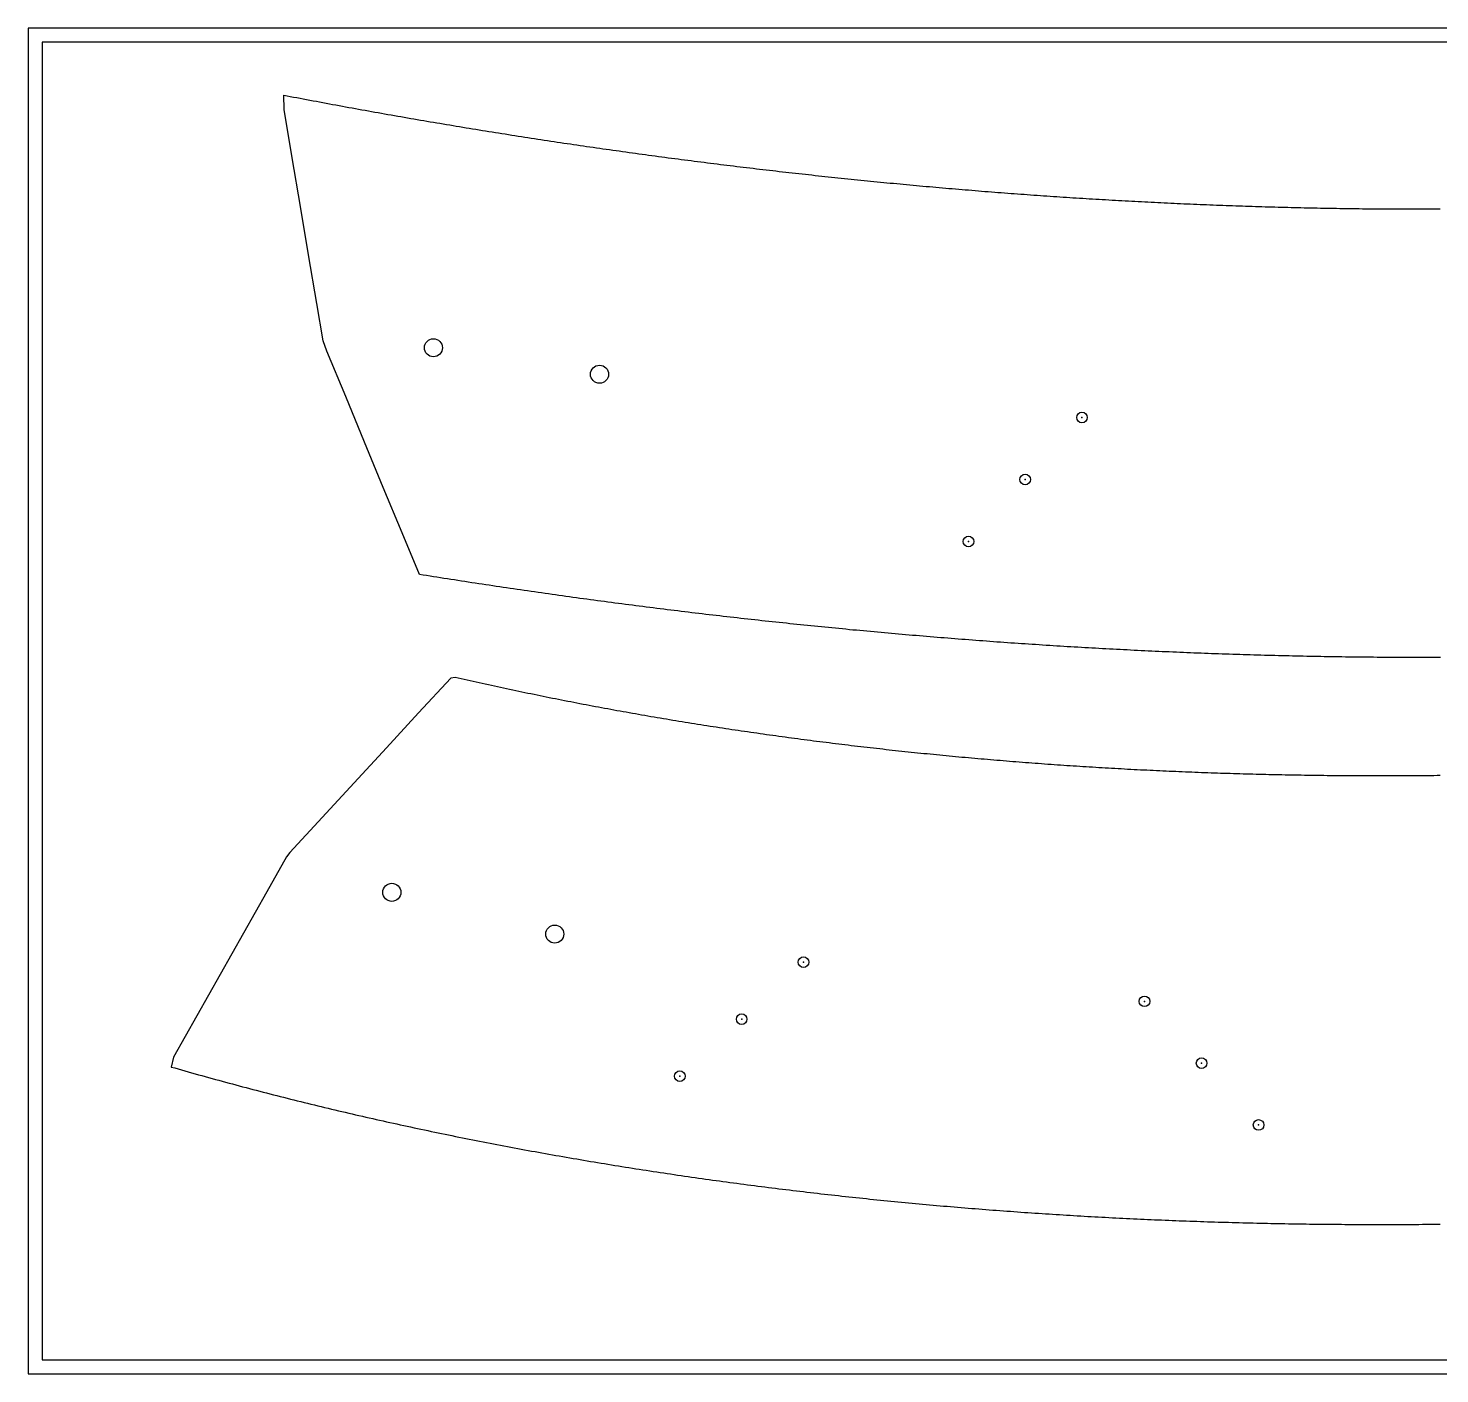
# Model space of a CAD drawing. Extents: x 15 to 497, y 19 to 601.
# Drawn here: x 137.2 to 187.5, y 81.1 to 129.1 of the extents above; entities that cross this region are included whole.
import ezdxf

# ---------------------------------------------------------------- set-up
doc = ezdxf.new("R2010")
doc.units = 0
doc.header["$PDMODE"] = 32
doc.header["$PDSIZE"] = 0.38
doc.layers.get('0').update_dxf_attribs({"linetype": 'CONTINUOUS'})
for name, color, linetype in [('CUT_SHEET', 1, 'CONTINUOUS'), ('DRILLING', 3, 'CONTINUOUS'), ('ENGRAVE', 4, 'CONTINUOUS')]:
    doc.layers.add(name, color=color, linetype=linetype)

# ---------------------------------------------------------------- blocks, each defined once
blk = doc.blocks.new('*U775')
at = {"layer": 'ENGRAVE'}
blk.add_point((0, 0), dxfattribs=at)
blk = doc.blocks.new('*U776')
at = {"layer": 'ENGRAVE', "color": 0, "linetype": 'BYBLOCK'}
for p in [(0, 0), (3, 0), (6, 0)]:
    blk.add_blockref('*U775', p, dxfattribs=at)
blk = doc.blocks.new('*U777')
at = {"layer": 'ENGRAVE'}
blk.add_point((0, 0), dxfattribs=at)
blk = doc.blocks.new('*U778')
at = {"layer": 'ENGRAVE', "color": 0, "linetype": 'BYBLOCK'}
for p in [(0, 0), (3, 0), (6, 0)]:
    blk.add_blockref('*U777', p, dxfattribs=at)
blk = doc.blocks.new('*U789')
at = {"layer": 'ENGRAVE'}
blk.add_point((0, 0), dxfattribs=at)
blk = doc.blocks.new('*U790')
at = {"layer": 'ENGRAVE', "color": 0, "linetype": 'BYBLOCK'}
for p in [(0, 0), (3, 0), (6, 0)]:
    blk.add_blockref('*U789', p, dxfattribs=at)

msp = doc.modelspace()

# ---------------------------------------------------------------- linework, layer by layer
for points in [[(187.552, 106.614, 0), (187.426, 106.614, 0), (187.3, 106.614, 0), (187.175, 106.613, 0), (187.049, 106.613, 0), (186.923, 106.613, 0), (186.797, 106.613, 0), (186.671, 106.613, 0), (186.546, 106.613, 0), (186.42, 106.613, 0), (186.294, 106.614, 0), (186.168, 106.614, 0), (186.043, 106.614, 0), (185.917, 106.615, 0), (185.791, 106.615, 0), (185.665, 106.616, 0), (185.539, 106.617, 0), (185.414, 106.618, 0), (185.288, 106.619, 0), (185.162, 106.62, 0), (185.036, 106.621, 0), (184.911, 106.622, 0), (184.785, 106.623, 0), (184.659, 106.624, 0), (184.533, 106.626, 0), (184.408, 106.627, 0), (184.282, 106.629, 0), (184.156, 106.63, 0), (184.03, 106.632, 0), (183.905, 106.634, 0), (183.779, 106.636, 0), (183.653, 106.638, 0), (183.527, 106.64, 0), (183.402, 106.642, 0), (183.276, 106.644, 0), (183.15, 106.646, 0), (183.024, 106.649, 0), (182.899, 106.651, 0), (182.773, 106.653, 0), (182.647, 106.656, 0), (182.521, 106.659, 0), (182.396, 106.661, 0), (182.27, 106.664, 0), (182.144, 106.667, 0), (182.019, 106.67, 0), (181.893, 106.673, 0), (181.767, 106.676, 0), (181.641, 106.679, 0), (181.516, 106.682, 0), (181.39, 106.686, 0), (181.264, 106.689, 0), (181.139, 106.693, 0), (181.013, 106.696, 0), (180.887, 106.7, 0), (180.761, 106.704, 0), (180.636, 106.707, 0), (180.51, 106.711, 0), (180.384, 106.715, 0), (180.259, 106.719, 0), (180.133, 106.723, 0), (180.007, 106.727, 0), (179.882, 106.732, 0), (179.756, 106.736, 0), (179.63, 106.74, 0), (179.505, 106.745, 0), (179.379, 106.749, 0), (179.253, 106.754, 0), (179.128, 106.759, 0), (179.002, 106.763, 0), (178.876, 106.768, 0), (178.751, 106.773, 0), (178.625, 106.778, 0), (178.499, 106.783, 0), (178.374, 106.788, 0), (178.248, 106.793, 0), (178.122, 106.799, 0), (177.997, 106.804, 0), (177.871, 106.81, 0), (177.746, 106.815, 0), (177.62, 106.821, 0), (177.494, 106.826, 0), (177.369, 106.832, 0), (177.243, 106.838, 0), (177.118, 106.844, 0), (176.992, 106.85, 0), (176.866, 106.856, 0), (176.741, 106.862, 0), (176.615, 106.868, 0), (176.49, 106.874, 0), (176.364, 106.881, 0), (176.238, 106.887, 0), (176.113, 106.893, 0), (175.987, 106.9, 0), (175.862, 106.907, 0), (175.736, 106.913, 0), (175.611, 106.92, 0), (175.485, 106.927, 0), (175.359, 106.934, 0), (175.234, 106.941, 0), (175.108, 106.948, 0), (174.983, 106.955, 0), (174.857, 106.962, 0), (174.732, 106.969, 0), (174.606, 106.977, 0), (174.481, 106.984, 0), (174.355, 106.992, 0), (174.23, 106.999, 0), (174.104, 107.007, 0), (173.979, 107.015, 0), (173.853, 107.022, 0), (173.728, 107.03, 0), (173.602, 107.038, 0), (173.477, 107.046, 0), (173.351, 107.054, 0), (173.226, 107.062, 0), (173.1, 107.071, 0), (172.975, 107.079, 0), (172.849, 107.087, 0), (172.724, 107.096, 0), (172.598, 107.104, 0), (172.473, 107.113, 0), (172.347, 107.121, 0), (172.222, 107.13, 0), (172.097, 107.139, 0), (171.971, 107.148, 0), (171.846, 107.157, 0), (171.72, 107.166, 0), (171.595, 107.175, 0), (171.47, 107.184, 0), (171.344, 107.193, 0), (171.219, 107.202, 0), (171.093, 107.212, 0), (170.968, 107.221, 0), (170.843, 107.231, 0), (170.717, 107.24, 0), (170.592, 107.25, 0), (170.466, 107.259, 0), (170.341, 107.269, 0), (170.216, 107.279, 0), (170.09, 107.289, 0), (169.965, 107.299, 0), (169.84, 107.309, 0), (169.714, 107.319, 0), (169.589, 107.329, 0), (169.464, 107.339, 0), (169.338, 107.35, 0), (169.213, 107.36, 0), (169.088, 107.371, 0), (168.963, 107.381, 0), (168.837, 107.392, 0), (168.712, 107.402, 0), (168.587, 107.413, 0), (168.461, 107.424, 0), (168.336, 107.435, 0), (168.211, 107.446, 0), (168.086, 107.457, 0), (167.96, 107.468, 0), (167.835, 107.479, 0), (167.71, 107.49, 0), (167.585, 107.502, 0), (167.459, 107.513, 0), (167.334, 107.524, 0), (167.209, 107.536, 0), (167.084, 107.547, 0), (166.959, 107.559, 0), (166.833, 107.571, 0), (166.708, 107.583, 0), (166.583, 107.594, 0), (166.458, 107.606, 0), (166.333, 107.618, 0), (166.208, 107.63, 0), (166.082, 107.642, 0), (165.957, 107.655, 0), (165.832, 107.667, 0), (165.707, 107.679, 0), (165.582, 107.692, 0), (165.457, 107.704, 0), (165.332, 107.717, 0), (165.207, 107.729, 0), (165.081, 107.742, 0), (164.956, 107.754, 0), (164.831, 107.767, 0), (164.706, 107.78, 0), (164.581, 107.793, 0), (164.456, 107.806, 0), (164.331, 107.819, 0), (164.206, 107.832, 0), (164.081, 107.845, 0), (163.956, 107.859, 0), (163.831, 107.872, 0), (163.706, 107.885, 0), (163.581, 107.899, 0), (163.456, 107.912, 0), (163.331, 107.926, 0), (163.206, 107.94, 0), (163.081, 107.953, 0), (162.956, 107.967, 0), (162.831, 107.981, 0), (162.706, 107.995, 0), (162.581, 108.009, 0), (162.456, 108.023, 0), (162.331, 108.037, 0), (162.206, 108.051, 0), (162.081, 108.065, 0), (161.956, 108.08, 0), (161.831, 108.094, 0), (161.706, 108.109, 0), (161.581, 108.123, 0), (161.457, 108.138, 0), (161.332, 108.152, 0), (161.207, 108.167, 0), (161.082, 108.182, 0), (160.957, 108.197, 0), (160.832, 108.212, 0), (160.707, 108.227, 0), (160.583, 108.242, 0), (160.458, 108.257, 0), (160.333, 108.272, 0), (160.208, 108.287, 0), (160.083, 108.303, 0), (159.959, 108.318, 0), (159.834, 108.333, 0), (159.709, 108.349, 0), (159.584, 108.364, 0), (159.459, 108.38, 0), (159.335, 108.396, 0), (159.21, 108.412, 0), (159.085, 108.427, 0), (158.96, 108.443, 0), (158.836, 108.459, 0), (158.711, 108.475, 0), (158.586, 108.491, 0), (158.462, 108.507, 0), (158.337, 108.524, 0), (158.212, 108.54, 0), (158.088, 108.556, 0), (157.963, 108.573, 0), (157.838, 108.589, 0), (157.714, 108.606, 0), (157.589, 108.622, 0), (157.464, 108.639, 0), (157.34, 108.656, 0), (157.215, 108.673, 0), (157.09, 108.689, 0), (156.966, 108.706, 0), (156.841, 108.723, 0), (156.717, 108.74, 0), (156.592, 108.758, 0), (156.468, 108.775, 0), (156.343, 108.792, 0), (156.218, 108.809, 0), (156.094, 108.827, 0), (155.969, 108.844, 0), (155.845, 108.862, 0), (155.72, 108.879, 0), (155.596, 108.897, 0), (155.471, 108.915, 0), (155.347, 108.932, 0), (155.222, 108.95, 0), (155.098, 108.968, 0), (154.973, 108.986, 0), (154.849, 109.004, 0), (154.725, 109.022, 0), (154.6, 109.04, 0), (154.476, 109.058, 0), (154.351, 109.077, 0), (154.227, 109.095, 0), (154.103, 109.113, 0), (153.978, 109.132, 0), (153.854, 109.15, 0), (153.729, 109.169, 0), (153.605, 109.188, 0), (153.481, 109.206, 0), (153.356, 109.225, 0), (153.232, 109.244, 0), (153.108, 109.263, 0), (152.983, 109.282, 0), (152.859, 109.301, 0), (152.735, 109.32, 0), (152.611, 109.339, 0), (152.486, 109.358, 0), (152.362, 109.378, 0), (152.238, 109.397, 0), (152.114, 109.416, 0), (151.989, 109.436, 0), (151.865, 109.455, 0), (151.741, 109.475, 0), (151.617, 109.494, 0), (151.492, 109.514, 0), (151.368, 109.534, 0), (151.244, 109.554, 0), (151.12, 109.574, 0), (150.497, 111.055, 0), (149.826, 112.677, 0), (149.155, 114.299, 0), (148.485, 115.921, 0), (147.814, 117.543, 0), (147.676, 117.915, 0), (147.451, 119.243, 0), (147.159, 120.974, 0), (146.867, 122.705, 0), (146.575, 124.436, 0), (146.283, 126.167, 0), (146.276, 126.675, 0), (146.392, 126.652, 0), (146.507, 126.63, 0), (146.623, 126.608, 0), (146.739, 126.586, 0), (146.855, 126.564, 0), (146.971, 126.542, 0), (147.087, 126.52, 0), (147.203, 126.498, 0), (147.319, 126.476, 0), (147.436, 126.454, 0), (147.552, 126.432, 0), (147.668, 126.411, 0), (147.784, 126.389, 0), (147.9, 126.368, 0), (148.016, 126.346, 0), (148.132, 126.325, 0), (148.248, 126.303, 0), (148.364, 126.282, 0), (148.48, 126.261, 0), (148.596, 126.239, 0), (148.712, 126.218, 0), (148.828, 126.197, 0), (148.944, 126.176, 0), (149.06, 126.155, 0), (149.176, 126.134, 0), (149.293, 126.113, 0), (149.409, 126.092, 0), (149.525, 126.072, 0), (149.641, 126.051, 0), (149.757, 126.03, 0), (149.873, 126.01, 0), (149.989, 125.989, 0), (150.105, 125.969, 0), (150.222, 125.948, 0), (150.338, 125.928, 0), (150.454, 125.908, 0), (150.57, 125.888, 0), (150.686, 125.867, 0), (150.802, 125.847, 0), (150.919, 125.827, 0), (151.035, 125.807, 0), (151.151, 125.787, 0), (151.267, 125.767, 0), (151.383, 125.747, 0), (151.499, 125.728, 0), (151.616, 125.708, 0), (151.732, 125.688, 0), (151.848, 125.669, 0), (151.964, 125.649, 0), (152.08, 125.63, 0), (152.197, 125.61, 0), (152.313, 125.591, 0), (152.429, 125.572, 0), (152.545, 125.552, 0), (152.662, 125.533, 0), (152.778, 125.514, 0), (152.894, 125.495, 0), (153.01, 125.476, 0), (153.127, 125.457, 0), (153.243, 125.438, 0), (153.359, 125.419, 0), (153.475, 125.4, 0), (153.592, 125.382, 0), (153.708, 125.363, 0), (153.824, 125.344, 0), (153.94, 125.326, 0), (154.057, 125.307, 0), (154.173, 125.289, 0), (154.289, 125.271, 0), (154.406, 125.252, 0), (154.522, 125.234, 0), (154.638, 125.216, 0), (154.755, 125.198, 0), (154.871, 125.18, 0), (154.987, 125.162, 0), (155.103, 125.144, 0), (155.22, 125.126, 0), (155.336, 125.108, 0), (155.452, 125.09, 0), (155.569, 125.072, 0), (155.685, 125.055, 0), (155.801, 125.037, 0), (155.918, 125.02, 0), (156.034, 125.002, 0), (156.15, 124.985, 0), (156.267, 124.967, 0), (156.383, 124.95, 0), (156.5, 124.933, 0), (156.616, 124.916, 0), (156.732, 124.899, 0), (156.849, 124.882, 0), (156.965, 124.865, 0), (157.081, 124.848, 0), (157.198, 124.831, 0), (157.314, 124.814, 0), (157.431, 124.797, 0), (157.547, 124.78, 0), (157.663, 124.764, 0), (157.78, 124.747, 0), (157.896, 124.731, 0), (158.012, 124.714, 0), (158.129, 124.698, 0), (158.245, 124.682, 0), (158.362, 124.665, 0), (158.478, 124.649, 0), (158.594, 124.633, 0), (158.711, 124.617, 0), (158.827, 124.601, 0), (158.944, 124.585, 0), (159.06, 124.569, 0), (159.177, 124.553, 0), (159.293, 124.537, 0), (159.409, 124.521, 0), (159.526, 124.506, 0), (159.642, 124.49, 0), (159.759, 124.475, 0), (159.875, 124.459, 0), (159.992, 124.444, 0), (160.108, 124.428, 0), (160.225, 124.413, 0), (160.341, 124.398, 0), (160.457, 124.383, 0), (160.574, 124.368, 0), (160.69, 124.352, 0), (160.807, 124.337, 0), (160.923, 124.323, 0), (161.04, 124.308, 0), (161.156, 124.293, 0), (161.273, 124.278, 0), (161.389, 124.263, 0), (161.506, 124.249, 0), (161.622, 124.234, 0), (161.739, 124.22, 0), (161.855, 124.205, 0), (161.972, 124.191, 0), (162.088, 124.176, 0), (162.204, 124.162, 0), (162.321, 124.148, 0), (162.437, 124.134, 0), (162.554, 124.12, 0), (162.67, 124.106, 0), (162.787, 124.092, 0), (162.903, 124.078, 0), (163.02, 124.064, 0), (163.136, 124.05, 0), (163.253, 124.037, 0), (163.369, 124.023, 0), (163.486, 124.009, 0), (163.602, 123.996, 0), (163.719, 123.982, 0), (163.835, 123.969, 0), (163.952, 123.956, 0), (164.068, 123.942, 0), (164.185, 123.929, 0), (164.301, 123.916, 0), (164.418, 123.903, 0), (164.534, 123.89, 0), (164.651, 123.877, 0), (164.767, 123.864, 0), (164.884, 123.851, 0), (165, 123.838, 0), (165.117, 123.826, 0), (165.233, 123.813, 0), (165.35, 123.8, 0), (165.467, 123.788, 0), (165.583, 123.775, 0), (165.7, 123.763, 0), (165.816, 123.751, 0), (165.933, 123.738, 0), (166.049, 123.726, 0), (166.166, 123.714, 0), (166.282, 123.702, 0), (166.399, 123.69, 0), (166.515, 123.678, 0), (166.632, 123.666, 0), (166.748, 123.654, 0), (166.865, 123.643, 0), (166.981, 123.631, 0), (167.098, 123.619, 0), (167.214, 123.608, 0), (167.331, 123.596, 0), (167.447, 123.585, 0), (167.564, 123.573, 0), (167.68, 123.562, 0), (167.797, 123.551, 0), (167.913, 123.54, 0), (168.03, 123.529, 0), (168.146, 123.517, 0), (168.263, 123.506, 0), (168.379, 123.496, 0), (168.496, 123.485, 0), (168.612, 123.474, 0), (168.729, 123.463, 0), (168.845, 123.452, 0), (168.962, 123.442, 0), (169.078, 123.431, 0), (169.195, 123.421, 0), (169.311, 123.41, 0), (169.428, 123.4, 0), (169.544, 123.39, 0), (169.661, 123.38, 0), (169.777, 123.369, 0), (169.894, 123.359, 0), (170.01, 123.349, 0), (170.126, 123.339, 0), (170.243, 123.329, 0), (170.359, 123.32, 0), (170.476, 123.31, 0), (170.592, 123.3, 0), (170.709, 123.291, 0), (170.825, 123.281, 0), (170.942, 123.272, 0), (171.058, 123.262, 0), (171.175, 123.253, 0), (171.291, 123.243, 0), (171.408, 123.234, 0), (171.524, 123.225, 0), (171.64, 123.216, 0), (171.757, 123.207, 0), (171.873, 123.198, 0), (171.99, 123.189, 0), (172.106, 123.18, 0), (172.223, 123.171, 0), (172.339, 123.163, 0), (172.455, 123.154, 0), (172.572, 123.145, 0), (172.688, 123.137, 0), (172.805, 123.128, 0), (172.921, 123.12, 0), (173.037, 123.112, 0), (173.154, 123.104, 0), (173.27, 123.095, 0), (173.387, 123.087, 0), (173.503, 123.079, 0), (173.619, 123.071, 0), (173.736, 123.063, 0), (173.852, 123.055, 0), (173.969, 123.048, 0), (174.085, 123.04, 0), (174.201, 123.032, 0), (174.318, 123.025, 0), (174.434, 123.017, 0), (174.55, 123.01, 0), (174.667, 123.002, 0), (174.783, 122.995, 0), (174.899, 122.988, 0), (175.016, 122.981, 0), (175.132, 122.974, 0), (175.248, 122.967, 0), (175.365, 122.96, 0), (175.481, 122.953, 0), (175.597, 122.946, 0), (175.714, 122.939, 0), (175.83, 122.932, 0), (175.946, 122.926, 0), (176.063, 122.919, 0), (176.179, 122.913, 0), (176.295, 122.906, 0), (176.411, 122.9, 0), (176.528, 122.894, 0), (176.644, 122.887, 0), (176.76, 122.881, 0), (176.876, 122.875, 0), (176.993, 122.869, 0), (177.109, 122.863, 0), (177.225, 122.857, 0), (177.341, 122.852, 0), (177.458, 122.846, 0), (177.574, 122.84, 0), (177.69, 122.834, 0), (177.806, 122.829, 0), (177.923, 122.823, 0), (178.039, 122.818, 0), (178.155, 122.813, 0), (178.271, 122.807, 0), (178.387, 122.802, 0), (178.504, 122.797, 0), (178.62, 122.792, 0), (178.736, 122.787, 0), (178.852, 122.782, 0), (178.968, 122.777, 0), (179.084, 122.773, 0), (179.2, 122.768, 0), (179.317, 122.763, 0), (179.433, 122.759, 0), (179.549, 122.754, 0), (179.665, 122.75, 0), (179.781, 122.745, 0), (179.897, 122.741, 0), (180.013, 122.737, 0), (180.129, 122.733, 0), (180.245, 122.729, 0), (180.362, 122.724, 0), (180.478, 122.721, 0), (180.594, 122.717, 0), (180.71, 122.713, 0), (180.826, 122.709, 0), (180.942, 122.705, 0), (181.058, 122.702, 0), (181.174, 122.698, 0), (181.29, 122.695, 0), (181.406, 122.691, 0), (181.522, 122.688, 0), (181.638, 122.685, 0), (181.754, 122.682, 0), (181.87, 122.679, 0), (181.986, 122.676, 0), (182.102, 122.673, 0), (182.218, 122.67, 0), (182.334, 122.667, 0), (182.45, 122.664, 0), (182.566, 122.661, 0), (182.681, 122.659, 0), (182.797, 122.656, 0), (182.913, 122.654, 0), (183.029, 122.651, 0), (183.145, 122.649, 0), (183.261, 122.647, 0), (183.377, 122.645, 0), (183.493, 122.643, 0), (183.609, 122.641, 0), (183.724, 122.639, 0), (183.84, 122.637, 0), (183.956, 122.635, 0), (184.072, 122.633, 0), (184.188, 122.631, 0), (184.303, 122.63, 0), (184.419, 122.628, 0), (184.535, 122.627, 0), (184.651, 122.625, 0), (184.767, 122.624, 0), (184.882, 122.623, 0), (184.998, 122.622, 0), (185.114, 122.621, 0), (185.229, 122.62, 0), (185.345, 122.619, 0), (185.461, 122.618, 0), (185.576, 122.617, 0), (185.692, 122.616, 0), (185.808, 122.616, 0), (185.923, 122.615, 0), (186.039, 122.614, 0), (186.155, 122.614, 0), (186.27, 122.614, 0), (186.386, 122.613, 0), (186.501, 122.613, 0), (186.617, 122.613, 0), (186.733, 122.613, 0), (186.848, 122.613, 0), (186.964, 122.613, 0), (187.079, 122.613, 0), (187.195, 122.613, 0), (187.31, 122.614, 0), (187.426, 122.614, 0), (187.541, 122.614, 0)], [(187.54, 102.4, 0), (187.424, 102.398, 0), (187.308, 102.397, 0), (187.193, 102.396, 0), (187.077, 102.395, 0), (186.962, 102.394, 0), (186.846, 102.393, 0), (186.73, 102.392, 0), (186.615, 102.391, 0), (186.499, 102.39, 0), (186.384, 102.39, 0), (186.268, 102.389, 0), (186.152, 102.389, 0), (186.037, 102.388, 0), (185.921, 102.388, 0), (185.806, 102.387, 0), (185.69, 102.387, 0), (185.575, 102.387, 0), (185.459, 102.387, 0), (185.344, 102.387, 0), (185.228, 102.387, 0), (185.113, 102.387, 0), (184.997, 102.388, 0), (184.882, 102.388, 0), (184.767, 102.388, 0), (184.651, 102.389, 0), (184.536, 102.389, 0), (184.421, 102.39, 0), (184.305, 102.39, 0), (184.19, 102.391, 0), (184.074, 102.392, 0), (183.959, 102.393, 0), (183.844, 102.394, 0), (183.729, 102.395, 0), (183.613, 102.396, 0), (183.498, 102.397, 0), (183.383, 102.399, 0), (183.268, 102.4, 0), (183.152, 102.401, 0), (183.037, 102.403, 0), (182.922, 102.404, 0), (182.807, 102.406, 0), (182.692, 102.408, 0), (182.577, 102.41, 0), (182.461, 102.412, 0), (182.346, 102.414, 0), (182.231, 102.416, 0), (182.116, 102.418, 0), (182.001, 102.42, 0), (181.886, 102.422, 0), (181.771, 102.425, 0), (181.656, 102.427, 0), (181.541, 102.429, 0), (181.426, 102.432, 0), (181.311, 102.435, 0), (181.196, 102.437, 0), (181.081, 102.44, 0), (180.966, 102.443, 0), (180.851, 102.446, 0), (180.736, 102.449, 0), (180.622, 102.452, 0), (180.507, 102.455, 0), (180.392, 102.459, 0), (180.277, 102.462, 0), (180.162, 102.466, 0), (180.048, 102.469, 0), (179.933, 102.473, 0), (179.818, 102.476, 0), (179.703, 102.48, 0), (179.589, 102.484, 0), (179.474, 102.488, 0), (179.359, 102.492, 0), (179.245, 102.496, 0), (179.13, 102.5, 0), (179.015, 102.504, 0), (178.901, 102.509, 0), (178.786, 102.513, 0), (178.672, 102.517, 0), (178.557, 102.522, 0), (178.443, 102.526, 0), (178.328, 102.531, 0), (178.214, 102.536, 0), (178.099, 102.541, 0), (177.985, 102.546, 0), (177.87, 102.551, 0), (177.756, 102.556, 0), (177.641, 102.561, 0), (177.527, 102.566, 0), (177.413, 102.572, 0), (177.298, 102.577, 0), (177.184, 102.583, 0), (177.07, 102.588, 0), (176.956, 102.594, 0), (176.841, 102.599, 0), (176.727, 102.605, 0), (176.613, 102.611, 0), (176.499, 102.617, 0), (176.384, 102.623, 0), (176.27, 102.629, 0), (176.156, 102.636, 0), (176.042, 102.642, 0), (175.928, 102.648, 0), (175.814, 102.655, 0), (175.7, 102.661, 0), (175.586, 102.668, 0), (175.472, 102.675, 0), (175.358, 102.681, 0), (175.244, 102.688, 0), (175.13, 102.695, 0), (175.016, 102.702, 0), (174.902, 102.709, 0), (174.788, 102.717, 0), (174.674, 102.724, 0), (174.56, 102.731, 0), (174.446, 102.739, 0), (174.332, 102.746, 0), (174.219, 102.754, 0), (174.105, 102.761, 0), (173.991, 102.769, 0), (173.877, 102.777, 0), (173.764, 102.785, 0), (173.65, 102.793, 0), (173.536, 102.801, 0), (173.422, 102.809, 0), (173.309, 102.818, 0), (173.195, 102.826, 0), (173.081, 102.834, 0), (172.968, 102.843, 0), (172.854, 102.851, 0), (172.741, 102.86, 0), (172.627, 102.869, 0), (172.514, 102.878, 0), (172.4, 102.887, 0), (172.287, 102.896, 0), (172.173, 102.905, 0), (172.06, 102.914, 0), (171.946, 102.923, 0), (171.833, 102.933, 0), (171.719, 102.942, 0), (171.606, 102.951, 0), (171.493, 102.961, 0), (171.379, 102.971, 0), (171.266, 102.981, 0), (171.153, 102.99, 0), (171.039, 103, 0), (170.926, 103.01, 0), (170.813, 103.02, 0), (170.7, 103.031, 0), (170.587, 103.041, 0), (170.473, 103.051, 0), (170.36, 103.062, 0), (170.247, 103.072, 0), (170.134, 103.083, 0), (170.021, 103.093, 0), (169.908, 103.104, 0), (169.795, 103.115, 0), (169.682, 103.126, 0), (169.569, 103.137, 0), (169.456, 103.148, 0), (169.343, 103.159, 0), (169.23, 103.171, 0), (169.117, 103.182, 0), (169.004, 103.193, 0), (168.891, 103.205, 0), (168.778, 103.217, 0), (168.665, 103.228, 0), (168.552, 103.24, 0), (168.439, 103.252, 0), (168.327, 103.264, 0), (168.214, 103.276, 0), (168.101, 103.288, 0), (167.988, 103.3, 0), (167.876, 103.313, 0), (167.763, 103.325, 0), (167.65, 103.338, 0), (167.538, 103.35, 0), (167.425, 103.363, 0), (167.312, 103.375, 0), (167.2, 103.388, 0), (167.087, 103.401, 0), (166.974, 103.414, 0), (166.862, 103.427, 0), (166.749, 103.44, 0), (166.637, 103.454, 0), (166.524, 103.467, 0), (166.412, 103.48, 0), (166.299, 103.494, 0), (166.187, 103.508, 0), (166.075, 103.521, 0), (165.962, 103.535, 0), (165.85, 103.549, 0), (165.737, 103.563, 0), (165.625, 103.577, 0), (165.513, 103.591, 0), (165.401, 103.605, 0), (165.288, 103.62, 0), (165.176, 103.634, 0), (165.064, 103.648, 0), (164.952, 103.663, 0), (164.839, 103.678, 0), (164.727, 103.692, 0), (164.615, 103.707, 0), (164.503, 103.722, 0), (164.391, 103.737, 0), (164.279, 103.752, 0), (164.167, 103.767, 0), (164.055, 103.783, 0), (163.943, 103.798, 0), (163.831, 103.813, 0), (163.719, 103.829, 0), (163.607, 103.844, 0), (163.495, 103.86, 0), (163.383, 103.876, 0), (163.271, 103.892, 0), (163.159, 103.908, 0), (163.047, 103.924, 0), (162.936, 103.94, 0), (162.824, 103.956, 0), (162.712, 103.972, 0), (162.6, 103.989, 0), (162.489, 104.005, 0), (162.377, 104.022, 0), (162.266, 104.038, 0), (162.154, 104.055, 0), (162.042, 104.072, 0), (161.931, 104.089, 0), (161.82, 104.106, 0), (161.708, 104.123, 0), (161.597, 104.14, 0), (161.485, 104.157, 0), (161.374, 104.175, 0), (161.263, 104.192, 0), (161.151, 104.21, 0), (161.04, 104.227, 0), (160.929, 104.245, 0), (160.818, 104.263, 0), (160.707, 104.281, 0), (160.596, 104.299, 0), (160.485, 104.317, 0), (160.373, 104.335, 0), (160.263, 104.353, 0), (160.152, 104.371, 0), (160.041, 104.39, 0), (159.93, 104.408, 0), (159.819, 104.427, 0), (159.708, 104.446, 0), (159.597, 104.464, 0), (159.487, 104.483, 0), (159.376, 104.502, 0), (159.266, 104.521, 0), (159.155, 104.54, 0), (159.044, 104.56, 0), (158.934, 104.579, 0), (158.824, 104.598, 0), (158.713, 104.618, 0), (158.603, 104.637, 0), (158.492, 104.657, 0), (158.382, 104.677, 0), (158.272, 104.696, 0), (158.162, 104.716, 0), (158.052, 104.736, 0), (157.942, 104.757, 0), (157.832, 104.777, 0), (157.722, 104.797, 0), (157.612, 104.817, 0), (157.502, 104.838, 0), (157.392, 104.858, 0), (157.282, 104.879, 0), (157.172, 104.9, 0), (157.062, 104.921, 0), (156.953, 104.942, 0), (156.843, 104.963, 0), (156.733, 104.984, 0), (156.624, 105.005, 0), (156.514, 105.026, 0), (156.405, 105.048, 0), (156.295, 105.069, 0), (156.186, 105.091, 0), (156.077, 105.112, 0), (155.967, 105.134, 0), (155.858, 105.156, 0), (155.749, 105.178, 0), (155.64, 105.2, 0), (155.53, 105.222, 0), (155.421, 105.244, 0), (155.312, 105.267, 0), (155.203, 105.289, 0), (155.094, 105.311, 0), (154.985, 105.334, 0), (154.877, 105.357, 0), (154.768, 105.38, 0), (154.659, 105.402, 0), (154.55, 105.425, 0), (154.442, 105.448, 0), (154.333, 105.472, 0), (154.224, 105.495, 0), (154.116, 105.518, 0), (154.007, 105.542, 0), (153.899, 105.565, 0), (153.79, 105.589, 0), (153.682, 105.613, 0), (153.574, 105.636, 0), (153.465, 105.66, 0), (153.357, 105.684, 0), (153.249, 105.708, 0), (153.141, 105.733, 0), (153.033, 105.757, 0), (152.925, 105.781, 0), (152.817, 105.806, 0), (152.709, 105.83, 0), (152.601, 105.855, 0), (152.493, 105.88, 0), (152.385, 105.905, 0), (152.236, 105.879, 0), (151.086, 104.635, 0), (149.937, 103.391, 0), (148.788, 102.147, 0), (147.638, 100.903, 0), (146.489, 99.659, 0)], [(146.489, 99.659, 0), (146.37, 99.5008, 0), (145.667, 98.2538, 0), (144.836, 96.7779, 0), (144.006, 95.3019, 0), (143.175, 93.8259, 0), (142.344, 92.3499, 0), (142.26, 92.0046, 0), (142.381, 91.9699, 0), (142.502, 91.9353, 0), (142.623, 91.9008, 0), (142.744, 91.8664, 0), (142.865, 91.8322, 0), (142.986, 91.7981, 0), (143.107, 91.7641, 0), (143.228, 91.7302, 0), (143.35, 91.6965, 0), (143.471, 91.6628, 0), (143.592, 91.6293, 0), (143.713, 91.596, 0), (143.835, 91.5627, 0), (143.956, 91.5296, 0), (144.077, 91.4966, 0), (144.199, 91.4637, 0), (144.32, 91.4309, 0), (144.442, 91.3983, 0), (144.563, 91.3658, 0), (144.685, 91.3334, 0), (144.806, 91.3011, 0), (144.928, 91.269, 0), (145.05, 91.2369, 0), (145.171, 91.205, 0), (145.293, 91.1732, 0), (145.415, 91.1416, 0), (145.536, 91.11, 0), (145.658, 91.0786, 0), (145.78, 91.0473, 0), (145.902, 91.0161, 0), (146.024, 90.9851, 0), (146.146, 90.9541, 0), (146.268, 90.9233, 0), (146.39, 90.8926, 0), (146.512, 90.862, 0), (146.634, 90.8316, 0), (146.756, 90.8012, 0), (146.878, 90.771, 0), (147, 90.7409, 0), (147.122, 90.7109, 0), (147.244, 90.681, 0), (147.367, 90.6513, 0), (147.489, 90.6216, 0), (147.611, 90.5921, 0), (147.733, 90.5627, 0), (147.856, 90.5334, 0), (147.978, 90.5043, 0), (148.1, 90.4752, 0), (148.223, 90.4463, 0), (148.345, 90.4175, 0), (148.468, 90.3888, 0), (148.59, 90.3602, 0), (148.713, 90.3318, 0), (148.835, 90.3034, 0), (148.958, 90.2752, 0), (149.08, 90.2471, 0), (149.203, 90.2191, 0), (149.326, 90.1912, 0), (149.448, 90.1634, 0), (149.571, 90.1358, 0), (149.694, 90.1083, 0), (149.816, 90.0808, 0), (149.939, 90.0535, 0), (150.062, 90.0263, 0), (150.185, 89.9993, 0), (150.308, 89.9723, 0), (150.43, 89.9455, 0), (150.553, 89.9187, 0), (150.676, 89.8921, 0), (150.799, 89.8656, 0), (150.922, 89.8392, 0), (151.045, 89.8129, 0), (151.168, 89.7867, 0), (151.291, 89.7607, 0), (151.414, 89.7347, 0), (151.537, 89.7089, 0), (151.66, 89.6832, 0), (151.784, 89.6576, 0), (151.907, 89.6321, 0), (152.03, 89.6067, 0), (152.153, 89.5814, 0), (152.276, 89.5563, 0), (152.399, 89.5312, 0), (152.523, 89.5063, 0), (152.646, 89.4815, 0), (152.769, 89.4567, 0), (152.893, 89.4321, 0), (153.016, 89.4076, 0), (153.139, 89.3832, 0), (153.263, 89.359, 0), (153.386, 89.3348, 0), (153.51, 89.3107, 0), (153.633, 89.2868, 0), (153.756, 89.263, 0), (153.88, 89.2392, 0), (154.003, 89.2156, 0), (154.127, 89.1921, 0), (154.251, 89.1687, 0), (154.374, 89.1454, 0), (154.498, 89.1222, 0), (154.621, 89.0991, 0), (154.745, 89.0762, 0), (154.869, 89.0533, 0), (154.992, 89.0305, 0), (155.116, 89.0079, 0), (155.24, 88.9853, 0), (155.363, 88.9629, 0), (155.487, 88.9406, 0), (155.611, 88.9184, 0), (155.735, 88.8962, 0), (155.859, 88.8742, 0), (155.982, 88.8523, 0), (156.106, 88.8305, 0), (156.23, 88.8088, 0), (156.354, 88.7872, 0), (156.478, 88.7658, 0), (156.602, 88.7444, 0), (156.726, 88.7231, 0), (156.85, 88.7019, 0), (156.974, 88.6809, 0), (157.098, 88.6599, 0), (157.222, 88.6391, 0), (157.346, 88.6183, 0), (157.47, 88.5977, 0), (157.594, 88.5771, 0), (157.718, 88.5567, 0), (157.842, 88.5363, 0), (157.966, 88.5161, 0), (158.09, 88.496, 0), (158.214, 88.476, 0), (158.339, 88.456, 0), (158.463, 88.4362, 0), (158.587, 88.4165, 0), (158.711, 88.3969, 0), (158.835, 88.3773, 0), (158.96, 88.3579, 0), (159.084, 88.3386, 0), (159.208, 88.3194, 0), (159.332, 88.3003, 0), (159.457, 88.2813, 0), (159.581, 88.2624, 0), (159.705, 88.2436, 0), (159.83, 88.2249, 0), (159.954, 88.2062, 0), (160.078, 88.1877, 0), (160.203, 88.1693, 0), (160.327, 88.151, 0), (160.452, 88.1328, 0), (160.576, 88.1147, 0), (160.701, 88.0967, 0), (160.825, 88.0788, 0), (160.949, 88.061, 0), (161.074, 88.0433, 0), (161.198, 88.0257, 0), (161.323, 88.0081, 0), (161.447, 87.9907, 0), (161.572, 87.9734, 0), (161.697, 87.9562, 0), (161.821, 87.9391, 0), (161.946, 87.9221, 0), (162.07, 87.9051, 0), (162.195, 87.8883, 0), (162.32, 87.8716, 0), (162.444, 87.855, 0), (162.569, 87.8384, 0), (162.694, 87.822, 0), (162.818, 87.8057, 0), (162.943, 87.7895, 0), (163.068, 87.7733, 0), (163.192, 87.7573, 0), (163.317, 87.7413, 0), (163.442, 87.7255, 0), (163.567, 87.7098, 0), (163.691, 87.6941, 0), (163.816, 87.6786, 0), (163.941, 87.6631, 0), (164.066, 87.6478, 0), (164.19, 87.6325, 0), (164.315, 87.6174, 0), (164.44, 87.6023, 0), (164.565, 87.5873, 0), (164.69, 87.5725, 0), (164.815, 87.5577, 0), (164.94, 87.543, 0), (165.064, 87.5285, 0), (165.189, 87.514, 0), (165.314, 87.4996, 0), (165.439, 87.4853, 0), (165.564, 87.4711, 0), (165.689, 87.4571, 0), (165.814, 87.4431, 0), (165.939, 87.4292, 0), (166.064, 87.4154, 0), (166.189, 87.4017, 0), (166.314, 87.3881, 0), (166.439, 87.3745, 0), (166.564, 87.3611, 0), (166.689, 87.3478, 0), (166.814, 87.3346, 0), (166.939, 87.3215, 0), (167.064, 87.3084, 0), (167.189, 87.2955, 0), (167.314, 87.2827, 0), (167.439, 87.2699, 0), (167.565, 87.2573, 0), (167.69, 87.2447, 0), (167.815, 87.2323, 0), (167.94, 87.2199, 0), (168.065, 87.2076, 0), (168.19, 87.1955, 0), (168.315, 87.1834, 0), (168.441, 87.1714, 0), (168.566, 87.1595, 0), (168.691, 87.1477, 0), (168.816, 87.136, 0), (168.941, 87.1244, 0), (169.067, 87.1129, 0), (169.192, 87.1015, 0), (169.317, 87.0902, 0), (169.442, 87.079, 0), (169.567, 87.0678, 0), (169.693, 87.0568, 0), (169.818, 87.0458, 0), (169.943, 87.035, 0), (170.069, 87.0242, 0), (170.194, 87.0136, 0), (170.319, 87.003, 0), (170.444, 86.9925, 0), (170.57, 86.9822, 0), (170.695, 86.9719, 0), (170.82, 86.9617, 0), (170.946, 86.9516, 0), (171.071, 86.9416, 0), (171.196, 86.9317, 0), (171.322, 86.9219, 0), (171.447, 86.9122, 0), (171.573, 86.9025, 0), (171.698, 86.893, 0), (171.823, 86.8835, 0), (171.949, 86.8742, 0), (172.074, 86.8649, 0), (172.2, 86.8558, 0), (172.325, 86.8467, 0), (172.45, 86.8377, 0), (172.576, 86.8288, 0), (172.701, 86.82, 0), (172.827, 86.8113, 0), (172.952, 86.8027, 0), (173.078, 86.7942, 0), (173.203, 86.7858, 0), (173.329, 86.7774, 0), (173.454, 86.7692, 0), (173.58, 86.761, 0), (173.705, 86.753, 0), (173.831, 86.745, 0), (173.956, 86.7371, 0), (174.082, 86.7293, 0), (174.207, 86.7216, 0), (174.333, 86.714, 0), (174.458, 86.7065, 0), (174.584, 86.6991, 0), (174.709, 86.6917, 0), (174.835, 86.6845, 0), (174.96, 86.6773, 0), (175.086, 86.6703, 0), (175.211, 86.6633, 0), (175.337, 86.6564, 0), (175.463, 86.6496, 0), (175.588, 86.6429, 0), (175.714, 86.6363, 0), (175.839, 86.6298, 0), (175.965, 86.6233, 0), (176.091, 86.617, 0), (176.216, 86.6107, 0), (176.342, 86.6045, 0), (176.467, 86.5985, 0), (176.593, 86.5925, 0), (176.719, 86.5866, 0), (176.844, 86.5808, 0), (176.97, 86.575, 0), (177.096, 86.5694, 0), (177.221, 86.5638, 0), (177.347, 86.5584, 0), (177.472, 86.553, 0), (177.598, 86.5477, 0), (177.724, 86.5425, 0), (177.849, 86.5374, 0), (177.975, 86.5324, 0), (178.101, 86.5274, 0), (178.226, 86.5226, 0), (178.352, 86.5178, 0), (178.478, 86.5132, 0), (178.603, 86.5086, 0), (178.729, 86.5041, 0), (178.855, 86.4997, 0), (178.981, 86.4953, 0), (179.106, 86.4911, 0), (179.232, 86.4869, 0), (179.358, 86.4829, 0), (179.483, 86.4789, 0), (179.609, 86.475, 0), (179.735, 86.4712, 0), (179.86, 86.4675, 0), (179.986, 86.4638, 0), (180.112, 86.4603, 0), (180.238, 86.4568, 0), (180.363, 86.4534, 0), (180.489, 86.4501, 0), (180.615, 86.4469, 0), (180.741, 86.4438, 0), (180.866, 86.4408, 0), (180.992, 86.4378, 0), (181.118, 86.4349, 0), (181.244, 86.4322, 0), (181.369, 86.4295, 0), (181.495, 86.4268, 0), (181.621, 86.4243, 0), (181.747, 86.4219, 0), (181.872, 86.4195, 0), (181.998, 86.4172, 0), (182.124, 86.415, 0), (182.25, 86.4129, 0), (182.375, 86.4109, 0), (182.501, 86.4089, 0), (182.627, 86.4071, 0), (182.753, 86.4053, 0), (182.878, 86.4036, 0), (183.004, 86.402, 0), (183.13, 86.4005, 0), (183.256, 86.399, 0), (183.381, 86.3977, 0), (183.507, 86.3964, 0), (183.633, 86.3952, 0), (183.759, 86.3941, 0), (183.885, 86.3931, 0), (184.01, 86.3921, 0), (184.136, 86.3912, 0), (184.262, 86.3905, 0), (184.388, 86.3898, 0), (184.513, 86.3891, 0), (184.639, 86.3886, 0), (184.765, 86.3881, 0), (184.891, 86.3878, 0), (185.017, 86.3875, 0), (185.142, 86.3873, 0), (185.268, 86.3871, 0), (185.394, 86.3871, 0), (185.52, 86.3871, 0), (185.645, 86.3872, 0), (185.771, 86.3874, 0), (185.897, 86.3877, 0), (186.023, 86.3881, 0), (186.148, 86.3885, 0), (186.274, 86.389, 0), (186.4, 86.3896, 0), (186.526, 86.3903, 0), (186.652, 86.391, 0), (186.777, 86.3919, 0), (186.903, 86.3928, 0), (187.029, 86.3938, 0), (187.155, 86.3949, 0), (187.28, 86.396, 0), (187.406, 86.3973, 0), (187.532, 86.3986, 0)]]:
    msp.add_polyline3d(points)
at = {"layer": 'CUT_SHEET'}
for points in [[(137.1559, 129.0613), (137.1559, 81.0613), (233.1559, 81.0613), (233.1559, 129.0613)], [(137.6559, 128.5613), (137.6559, 81.5613), (232.6559, 81.5613), (232.6559, 128.5613)]]:
    msp.add_lwpolyline(points, close=True, dxfattribs=at)
at = {"layer": 'DRILLING'}
for centre in [(151.6145, 117.6611), (157.5399, 116.7176), (150.1296, 98.2357), (155.9419, 96.7463)]:
    msp.add_circle(centre, 0.3225, dxfattribs=at)

# ---------------------------------------------------------------- block references
at = {"layer": 'ENGRAVE', "xscale": -1, "rotation": 227.5208548045061}
msp.add_blockref('*U790', (170.7035, 110.7512), dxfattribs=at)
at = {"layer": 'ENGRAVE'}
for name, p, rotation in [('*U778', (160.4074, 91.6768), 42.69657407038214), ('*U776', (181.0566, 89.9373), 132.6965740703821)]:
    msp.add_blockref(name, p, dxfattribs=dict(at, rotation=rotation))

doc.saveas('drawing.dxf')
